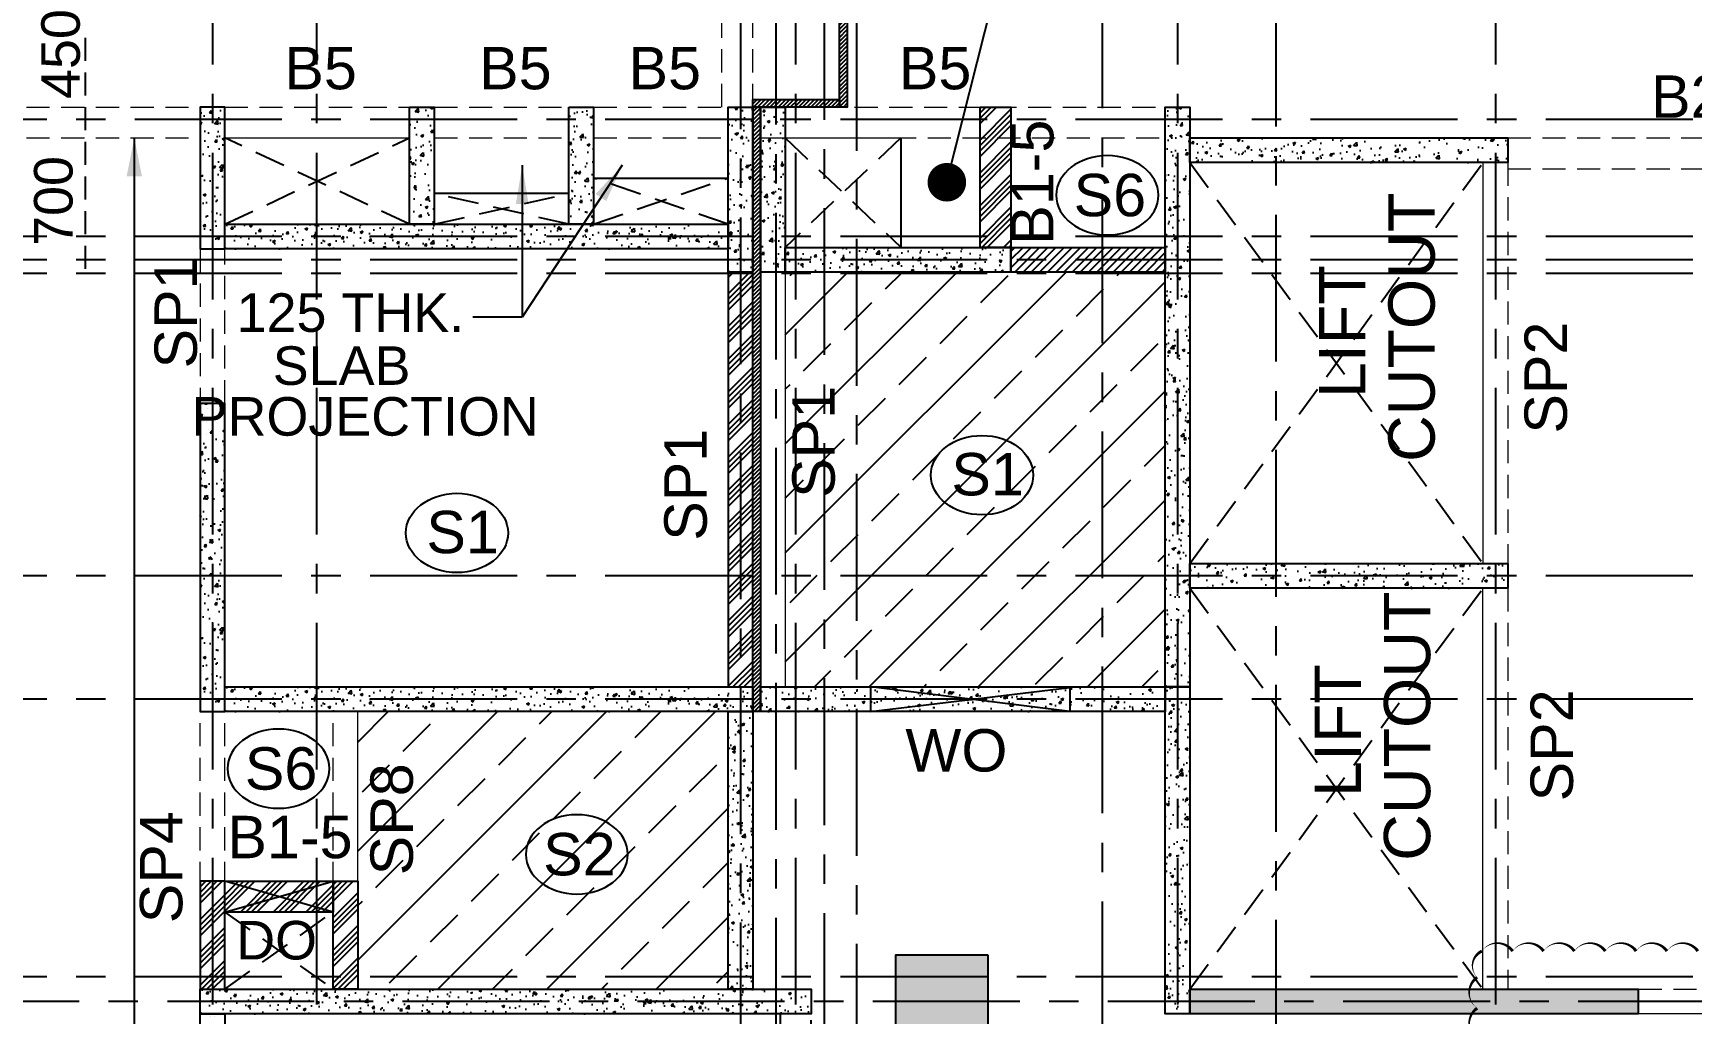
# Model space of a CAD drawing. Header units: inches. Extents: x -1898 to 127651, y -195120 to -109120.
# Drawn here: x 33456 to 44206, y -165963 to -159604 of the extents above; entities that cross this region are included whole.
import ezdxf

# ---------------------------------------------------------------- set-up
doc = ezdxf.new("R2010")
doc.units = ezdxf.units.IN
doc.header["$MEASUREMENT"] = 0
doc.linetypes.add('CENTER', pattern=[50.8, 31.75, -6.35, 6.35, -6.35])
doc.linetypes.add('Hidden', pattern=[3, 2, -1])
for name, color, linetype in [('1', 8, 'Continuous'), ('160 R.C. WALL HAT', 8, 'Continuous'), ('160 R.C.WALL', 6, 'Continuous'), ('2', 5, 'Continuous'), ('4', 4, 'Continuous'), ('5', 2, 'Continuous'), ('AR-Column', 40, 'Continuous'), ('ARROW', 5, 'Continuous'), ('BEAM TEXT', 4, 'Continuous'), ('DIM', 251, 'Continuous'), ('DOP IN SHEAR WALL', 5, 'Continuous'), ('GRID', 8, 'CENTER'), ('NON S.WALL HATCH', 8, 'Continuous'), ('NON STRUC R.C.WALL', 6, 'Continuous'), ('NON.STRUC.R.C.WALLS', 1, 'Continuous'), ('SHEARWALL HATCH', 8, 'Continuous'), ('SLAB ARROW', 5, 'Continuous'), ('SLAB DIS', 32, 'Continuous'), ('SPANRAL BEAM', 3, 'Continuous'), ('SUNKEN', 8, 'Continuous'), ('TEXT-1', 3, 'Continuous')]:
    doc.layers.add(name, color=color, linetype=linetype)
for name, color, linetype, lineweight in [('BEAMS', 3, 'Continuous', 0), ('SLAB CIR', 1, 'Continuous', 25), ('SLAB TXT', 3, 'Continuous', 0), ('text', 4, 'Continuous', 30)]:
    doc.layers.add(name, color=color, linetype=linetype, lineweight=lineweight)
doc.styles.add('T200', font='sanss___.ttf', dxfattribs={"height": 275})
doc.styles.add('T300', font='sanss___.ttf', dxfattribs={"height": 350})
doc.dimstyles.new('T 200', dxfattribs={"dimtxt": 275, "dimasz": 150, "dimexe": 1, "dimexo": 0, "dimgap": 50, "dimtad": 1, "dimdec": 0, "dimrnd": 5, "dimdsep": 46, "dimtxsty": 'T200', "dimblk": 'ARCHTICK', "dimcen": 2.5, "dimdle": 1, "dimclrd": 5, "dimclre": 253, "dimclrt": 1, "dimadec": 0, "dimazin": 0, "dimtfac": 1, "dimtdec": 0, "dimtmove": 2, "dimatfit": 3, "dimfxl": 0, "dimarcsym": 0})
doc.dimstyles.new('T 300', dxfattribs={"dimtxt": 275, "dimasz": 150, "dimexe": 1, "dimexo": 0, "dimgap": 50, "dimtad": 1, "dimdec": 0, "dimrnd": 5, "dimdsep": 46, "dimtxsty": 'T200', "dimblk": 'ARCHTICK', "dimcen": 2.5, "dimdle": 1, "dimclrd": 5, "dimclre": 253, "dimclrt": 4, "dimadec": 0, "dimazin": 0, "dimtfac": 1, "dimtdec": 0, "dimtmove": 2, "dimatfit": 3, "dimfxl": 0, "dimarcsym": 0})
pattern_1 = [(45, (2351000.05, -276104.5), (-106.066017, 106.066017), []), (45, (2351035.4, -276104.5), (-106.066017, 106.066017), []), (45, (2351070.76, -276104.5), (-106.066017, 106.066017), []), (45, (2351106.12, -276104.5), (-106.066017, 106.066017), [])]
pattern_2 = [(45, (210, -35133.298), (-13.2582521, 13.2582521), [])]
pattern_3 = [(50, (2213826.52, 74752.34), (179.315046, -15.688034), [18.75, -206.25]), (355, (2213826.52, 74752.34), (-34.687833, 188.048033), [15, -165]), (100.4514445, (2213841.47, 74751.03), (144.627212, 172.359998), [15.935048, -175.285528]), (46.1842, (2213826.52, 74802.34), (266.810333, -41.37982), [28.125, -309.375]), (96.635635, (2213848.76, 74798.9), (233.665486, 243.52965), [23.902586, -262.92844]), (351.184164, (2213826.52, 74802.34), (233.665486, 243.52965), [22.5, -247.5]), (21, (2213851.52, 74789.84), (149.226763, -100.654723), [18.75, -206.25]), (326, (2213851.52, 74789.84), (60.828833, 181.287511), [15, -165]), (71.451445, (2213863.96, 74781.45), (210.055594, 80.632788), [15.935047, -175.285528]), (37.5, (2213826.524, 74752.34), (3.0399638, 83.2234635), [0, -163, 0, -167.5, 0, -165.625]), (7.5, (2213826.52, 74752.34), (65.7673844, 98.602928), [0, -95.5, 0, -159.25, 0, -63.125]), (327.5, (2213770.774, 74752.34), (133.455609, -5.638718), [0, -62.5, 0, -195, 0, -258.75]), (317.5, (2213745.77, 74752.34), (145.7965423, 25.0262456), [0, -81.25, 0, -129.5, 0, -183.75])]
pattern_4 = [(50, (2213826.52, 71752.34), (179.315046, -15.688034), [18.75, -206.25]), (355, (2213826.52, 71752.34), (-34.687833, 188.048033), [15, -165]), (100.4514445, (2213841.47, 71751.03), (144.627212, 172.359998), [15.935048, -175.285528]), (46.1842, (2213826.52, 71802.34), (266.810333, -41.37982), [28.125, -309.375]), (96.635635, (2213848.76, 71798.9), (233.665486, 243.52965), [23.902586, -262.92844]), (351.184164, (2213826.52, 71802.34), (233.665486, 243.52965), [22.5, -247.5]), (21, (2213851.52, 71789.84), (149.226763, -100.654723), [18.75, -206.25]), (326, (2213851.52, 71789.84), (60.828833, 181.287511), [15, -165]), (71.451445, (2213863.96, 71781.45), (210.055594, 80.632788), [15.935047, -175.285528]), (37.5, (2213826.524, 71752.34), (3.0399638, 83.2234635), [0, -163, 0, -167.5, 0, -165.625]), (7.5, (2213826.52, 71752.34), (65.7673844, 98.602928), [0, -95.5, 0, -159.25, 0, -63.125]), (327.5, (2213770.774, 71752.34), (133.455609, -5.638718), [0, -62.5, 0, -195, 0, -258.75]), (317.5, (2213745.77, 71752.34), (145.7965423, 25.0262456), [0, -81.25, 0, -129.5, 0, -183.75])]
pattern_5 = [(50, (2217088.67, 74602.84), (179.315046, -15.688034), [18.75, -206.25]), (355, (2217088.67, 74602.84), (-34.687833, 188.048033), [15, -165]), (100.4514445, (2217103.6, 74601.53), (144.627212, 172.359998), [15.935048, -175.285528]), (46.1842, (2217088.67, 74652.84), (266.810333, -41.37982), [28.125, -309.375]), (96.635635, (2217110.9, 74649.4), (233.665486, 243.52965), [23.902586, -262.92844]), (351.184164, (2217088.67, 74652.84), (233.665486, 243.52965), [22.5, -247.5]), (21, (2217113.67, 74640.34), (149.226763, -100.654723), [18.75, -206.25]), (326, (2217113.67, 74640.34), (60.828833, 181.287511), [15, -165]), (71.451445, (2217126.1, 74631.95), (210.055594, 80.632788), [15.935047, -175.285528]), (37.5, (2217088.665, 74602.84), (3.0399638, 83.2234635), [0, -163, 0, -167.5, 0, -165.625]), (7.5, (2217088.665, 74602.84), (65.7673844, 98.602928), [0, -95.5, 0, -159.25, 0, -63.125]), (327.5, (2217032.915, 74602.84), (133.455609, -5.638718), [0, -62.5, 0, -195, 0, -258.75]), (317.5, (2217007.92, 74602.84), (145.7965423, 25.0262456), [0, -81.25, 0, -129.5, 0, -183.75])]
pattern_6 = [(50, (2184721.52, 77472.34), (179.315046, -15.688034), [18.75, -206.25]), (355, (2184721.52, 77472.34), (-34.687833, 188.048033), [15, -165]), (100.451444, (2184736.47, 77471.03), (144.627212, 172.359998), [15.935048, -175.285528]), (46.1842, (2184721.52, 77522.34), (266.810333, -41.37982), [28.125, -309.375]), (96.635635, (2184743.76, 77518.9), (233.665486, 243.52965), [23.902586, -262.92844]), (351.184164, (2184721.52, 77522.34), (233.665486, 243.52965), [22.5, -247.5]), (21, (2184746.52, 77509.84), (149.226763, -100.654723), [18.75, -206.25]), (326, (2184746.52, 77509.84), (60.828833, 181.287511), [15, -165]), (71.451445, (2184758.96, 77501.45), (210.055594, 80.632788), [15.935047, -175.285528]), (37.5, (2184721.524, 77472.34), (3.0399638, 83.2234635), [0, -163, 0, -167.5, 0, -165.625]), (7.5, (2184721.52, 77472.34), (65.7673844, 98.602928), [0, -95.5, 0, -159.25, 0, -63.125]), (327.5, (2184665.774, 77472.34), (133.455609, -5.638718), [0, -62.5, 0, -195, 0, -258.75]), (317.5, (2184640.77, 77472.34), (145.7965423, 25.0262456), [0, -81.25, 0, -129.5, 0, -183.75])]
pattern_7 = [(50, (2221981.83, 69952.34), (179.315046, -15.688034), [18.75, -206.25]), (355, (2221981.83, 69952.34), (-34.687833, 188.048033), [15, -165]), (100.4514445, (2221996.77, 69951.03), (144.627212, 172.359998), [15.935048, -175.285528]), (46.1842, (2221981.83, 70002.34), (266.810333, -41.37982), [28.125, -309.375]), (96.635635, (2222004.07, 69998.9), (233.665486, 243.52965), [23.902586, -262.92844]), (351.184164, (2221981.83, 70002.34), (233.665486, 243.52965), [22.5, -247.5]), (21, (2222006.83, 69989.84), (149.226763, -100.654723), [18.75, -206.25]), (326, (2222006.83, 69989.84), (60.828833, 181.287511), [15, -165]), (71.451445, (2222019.27, 69981.45), (210.055594, 80.632788), [15.935047, -175.285528]), (37.5, (2221981.83, 69952.34), (3.0399638, 83.2234635), [0, -163, 0, -167.5, 0, -165.625]), (7.5, (2221981.83, 69952.34), (65.7673844, 98.602928), [0, -95.5, 0, -159.25, 0, -63.125]), (327.5, (2221926.08, 69952.34), (133.455609, -5.638718), [0, -62.5, 0, -195, 0, -258.75]), (317.5, (2221901.08, 69952.34), (145.7965423, 25.0262456), [0, -81.25, 0, -129.5, 0, -183.75])]

# ---------------------------------------------------------------- blocks, each defined once
blk = doc.blocks.new('A$C02A55DAE')
at = {"layer": 'NON S.WALL HATCH'}
h = blk.add_hatch(dxfattribs=at)
h.set_pattern_fill('SACNCR', color=256, scale=1000)
h.set_pattern_definition([(45, (-131825.64, 75915.45), (-66.29126, 66.29126), []), (45, (-131759.35, 75915.45), (-66.29126, 66.29126), [0, -93.75])])
h.paths.add_polyline_path([(22427, -18480), (23027, -18480), (23027, -17880), (22427, -17880)])
h.paths.add_polyline_path([(22427, -15170), (23027, -15170), (23027, -14570), (22427, -14570)])
h.paths.add_polyline_path([(22427, -11500), (23027, -11500), (23027, -11860), (22427, -11860)])
h.paths.add_polyline_path([(34483, -18480), (33883, -18480), (33883, -17880), (34483, -17880)])
h.paths.add_polyline_path([(34483, -11260), (33883, -11260), (33883, -11860), (34483, -11860)])
edge = h.paths.add_edge_path()
edge.add_line((34435, -11860), (34435, -14570))
at = {"layer": 'AR-Column', "color": 4, "elevation": -29}
blk.add_lwpolyline([(34483, -11260), (33883, -11260), (33883, -11860), (34483, -11860)], close=True, dxfattribs=at)
blk = doc.blocks.new('_ARCHTICK')
at = {"color": 0, "linetype": 'ByBlock', "const_width": 0.15}
blk.add_lwpolyline([(-0.5, -0.5), (0.5, 0.5)], dxfattribs=at)

msp = doc.modelspace()

# ---------------------------------------------------------------- hatches: boundary and pattern name
at = {"layer": '160 R.C. WALL HAT'}
h = msp.add_hatch(dxfattribs=at)
h.set_pattern_fill('AR-CONC', color=256, scale=25)
h.set_pattern_definition(pattern_3)
h.paths.add_polyline_path([(34537.4, -161003.5), (34697.4, -161003.5), (34697.4, -160083.5), (34537.4, -160083.5)])
h = msp.add_hatch(dxfattribs=at)
h.set_pattern_fill('AR-CONC', color=256, scale=25)
h.set_pattern_definition(pattern_3)
h.paths.add_polyline_path([(35895.4, -160083.5), (36055.4, -160083.5), (36055.4, -160843.5), (35895.4, -160843.5)])
h = msp.add_hatch(dxfattribs=at)
h.set_pattern_fill('AR-CONC', color=256, scale=25)
h.set_pattern_definition(pattern_3)
h.paths.add_polyline_path([(37087.5, -160083.5), (36927.5, -160083.5), (36927.5, -160843.5), (37087.5, -160843.5)])
h = msp.add_hatch(dxfattribs=at)
h.set_pattern_fill('AR-CONC', color=256, scale=25)
h.set_pattern_definition(pattern_5)
h.paths.add_polyline_path([(38119.5, -160083.5), (37959.5, -160083.5), (37959.5, -161153), (38119.5, -161153)])
h = msp.add_hatch(dxfattribs=at)
h.set_pattern_fill('AR-CONC', color=256, scale=25)
h.set_pattern_definition(pattern_5)
h.paths.add_polyline_path([(38329.5, -160083.5), (38169.5, -160083.5), (38169.5, -161153), (38329.5, -161153)])
h = msp.add_hatch(dxfattribs=at)
h.set_pattern_fill('AR-CONC', color=256, scale=25)
h.set_pattern_definition([(50, (2219921.83, 71912.34), (179.315046, -15.688034), [18.75, -206.25]), (355, (2219921.83, 71912.34), (-34.687833, 188.048033), [15, -165]), (100.4514445, (2219936.77, 71911.03), (144.627212, 172.359998), [15.935048, -175.285528]), (46.1842, (2219921.83, 71962.34), (266.810333, -41.37982), [28.125, -309.375]), (96.635635, (2219944.07, 71958.9), (233.665486, 243.52965), [23.902586, -262.92844]), (351.184164, (2219921.83, 71962.34), (233.665486, 243.52965), [22.5, -247.5]), (21, (2219946.83, 71949.84), (149.226763, -100.654723), [18.75, -206.25]), (326, (2219946.83, 71949.84), (60.828833, 181.287511), [15, -165]), (71.451445, (2219959.27, 71941.45), (210.055594, 80.632788), [15.935047, -175.285528]), (37.5, (2219921.83, 71912.34), (3.0399638, 83.2234635), [0, -163, 0, -167.5, 0, -165.625]), (7.5, (2219921.83, 71912.34), (65.7673844, 98.602928), [0, -95.5, 0, -159.25, 0, -63.125]), (327.5, (2219866.08, 71912.34), (133.455609, -5.638718), [0, -62.5, 0, -195, 0, -258.75]), (317.5, (2219841.08, 71912.34), (145.7965423, 25.0262456), [0, -81.25, 0, -129.5, 0, -183.75])])
h.paths.add_polyline_path([(40952.7, -160083.5), (40792.7, -160083.5), (40792.7, -163843.5), (40952.7, -163843.5)])
h = msp.add_hatch(dxfattribs=at)
h.set_pattern_fill('AR-CONC', color=256, scale=25)
h.set_pattern_definition(pattern_6)
h.paths.add_polyline_path([(43012.7, -160283.5), (40952.7, -160283.5), (40952.7, -160443.5), (42852.7, -160443.5), (43012.7, -160443.5)])
h = msp.add_hatch(dxfattribs=at)
h.set_pattern_fill('AR-CONC', color=256, scale=25)
h.set_pattern_definition(pattern_3)
h.paths.add_polyline_path([(37919.5, -160843.5), (34697.4, -160843.5), (34697.4, -161003.5), (37919.5, -161003.5)])
h = msp.add_hatch(dxfattribs=at)
h.set_pattern_fill('AR-CONC', color=256, scale=25)
h.set_pattern_definition([(50, (2217248.67, 74602.84), (179.315046, -15.688034), [18.75, -206.25]), (355, (2217248.67, 74602.84), (-34.687833, 188.048033), [15, -165]), (100.4514445, (2217263.6, 74601.53), (144.627212, 172.359998), [15.935048, -175.285528]), (46.1842, (2217248.67, 74652.84), (266.810333, -41.37982), [28.125, -309.375]), (96.635635, (2217270.9, 74649.4), (233.665486, 243.52965), [23.902586, -262.92844]), (351.184164, (2217248.67, 74652.84), (233.665486, 243.52965), [22.5, -247.5]), (21, (2217273.67, 74640.34), (149.226763, -100.654723), [18.75, -206.25]), (326, (2217273.67, 74640.34), (60.828833, 181.287511), [15, -165]), (71.451445, (2217286.1, 74631.95), (210.055594, 80.632788), [15.935047, -175.285528]), (37.5, (2217248.665, 74602.84), (3.0399638, 83.2234635), [0, -163, 0, -167.5, 0, -165.625]), (7.5, (2217248.665, 74602.84), (65.7673844, 98.602928), [0, -95.5, 0, -159.25, 0, -63.125]), (327.5, (2217192.915, 74602.84), (133.455609, -5.638718), [0, -62.5, 0, -195, 0, -258.75]), (317.5, (2217167.92, 74602.84), (145.7965423, 25.0262456), [0, -81.25, 0, -129.5, 0, -183.75])])
h.paths.add_polyline_path([(39792.7, -160993.2), (38329.5, -160993.2), (38329.5, -161153), (39792.7, -161153)])
h = msp.add_hatch(dxfattribs=at)
h.set_pattern_fill('AR-CONC', color=256, scale=25)
h.set_pattern_definition(pattern_4)
h.paths.add_polyline_path([(34537.4, -164003.5), (34697.4, -164003.5), (34697.4, -162003.5), (34537.4, -162003.5)])
h = msp.add_hatch(dxfattribs=at)
h.set_pattern_fill('AR-CONC', color=256, scale=25)
h.set_pattern_definition(pattern_6)
h.paths.add_polyline_path([(43012.7, -163043.5), (40952.7, -163043.5), (40952.7, -163203.5), (43012.7, -163203.5)])
h = msp.add_hatch(dxfattribs=at)
h.set_pattern_fill('AR-CONC', color=256, scale=25)
h.set_pattern_definition(pattern_4)
h.paths.add_polyline_path([(34697.4, -163843.5), (38119.5, -163843.5), (38119.5, -164003.5), (34697.4, -164003.5)])
h = msp.add_hatch(dxfattribs=at)
h.set_pattern_fill('AR-CONC', color=256, scale=25)
h.set_pattern_definition(pattern_7)
h.paths.add_polyline_path([(40174.4, -163843.5), (40174.4, -164003.5), (40792.7, -164003.5), (40792.7, -163843.5)])
h.paths.add_polyline_path([(40174.4, -164003.5), (40174.4, -163843.5), (38169.5, -163843.5), (38169.5, -164003.5)])
h = msp.add_hatch(dxfattribs=at)
h.set_pattern_fill('AR-CONC', color=256, scale=25)
h.set_pattern_definition(pattern_7)
h.paths.add_polyline_path([(40792.7, -163843.5), (40952.7, -163843.5), (40952.7, -165963.5), (40792.7, -165963.5)])
h = msp.add_hatch(dxfattribs=at)
h.set_pattern_fill('AR-CONC', color=256, scale=25)
h.set_pattern_definition([(50, (2221981.83, 69952.34), (179.315046, -15.688034), [18.75, -206.25]), (355, (2221981.83, 69952.34), (-34.687833, 188.048033), [15, -165]), (100.4514445, (2221996.77, 69951.03), (144.627212, 172.359998), [15.935048, -175.285528]), (46.1842, (2221981.83, 70002.34), (266.810333, -41.37982), [28.125, -309.375]), (96.635635, (2222004.07, 69998.9), (233.665486, 243.52965), [23.902586, -262.92844]), (351.184164, (2221981.83, 70002.34), (233.665486, 243.52965), [22.5, -247.5]), (21, (2222006.83, 69989.84), (149.226763, -100.654723), [18.75, -206.25]), (326, (2222006.83, 69989.84), (60.828833, 181.287511), [15, -165]), (71.451445, (2222019.27, 69981.45), (210.055594, 80.632788), [15.935047, -175.285528]), (37.5, (2221981.83, 69952.34), (3.0399638, 83.2234635), [0, -163, 0, -167.5, 0, -165.625]), (7.5, (2221981.83, 69952.34), (65.7673844, 98.602928), [0, -95.5, 0, -159.25, 0, -63.125]), (327.5, (2221926.08, 69952.34), (133.455609, -5.638718), [0, -62.5, 0, -195, 0, -258.75]), (317.5, (2221901.08, 69952.34), (145.7965423, 25.0262456), [0, -81.25, 0, -129.5, 0, -183.75])])
h.paths.add_polyline_path([(38119.5, -164003.5), (37959.5, -164003.5), (37959.5, -165803.5), (38119.5, -165803.5)])
h = msp.add_hatch(dxfattribs=at)
h.set_pattern_fill('AR-CONC', color=256, scale=25)
h.set_pattern_definition([(50, (2213666.52, 69792.34), (179.315046, -15.688034), [18.75, -206.25]), (355, (2213666.52, 69792.34), (-34.687833, 188.048033), [15, -165]), (100.4514445, (2213681.46, 69791.03), (144.627212, 172.359998), [15.935048, -175.285528]), (46.1842, (2213666.52, 69842.34), (266.810333, -41.37982), [28.125, -309.375]), (96.635635, (2213688.75, 69838.9), (233.665486, 243.52965), [23.902586, -262.92844]), (351.184164, (2213666.52, 69842.34), (233.665486, 243.52965), [22.5, -247.5]), (21, (2213691.52, 69829.84), (149.226763, -100.654723), [18.75, -206.25]), (326, (2213691.52, 69829.84), (60.828833, 181.287511), [15, -165]), (71.451445, (2213703.96, 69821.45), (210.055594, 80.632788), [15.935047, -175.285528]), (37.5, (2213666.52, 69792.34), (3.0399638, 83.2234635), [0, -163, 0, -167.5, 0, -165.625]), (7.5, (2213666.52, 69792.34), (65.7673844, 98.602928), [0, -95.5, 0, -159.25, 0, -63.125]), (327.5, (2213610.77, 69792.34), (133.455609, -5.638718), [0, -62.5, 0, -195, 0, -258.75]), (317.5, (2213585.77, 69792.34), (145.7965423, 25.0262456), [0, -81.25, 0, -129.5, 0, -183.75])])
h.paths.add_polyline_path([(34537.4, -165963.5), (34537.4, -165803.5), (38497.4, -165803.5), (38497.4, -165963.5)])
h = msp.add_hatch(dxfattribs=at)
h.set_pattern_fill('AR-CONC', color=256, scale=25)
h.set_pattern_definition(pattern_7)
h.paths.add_polyline_path([(43861.3, -165963.5), (43861.5, -165803.5), (40952.7, -165803.5), (40952.5, -165963.5)])
h.paths.add_polyline_path([(45862.8, -165803.5), (45862.8, -165963.5), (50030.7, -165963.5), (50030.7, -165803.5)])
h = msp.add_hatch(dxfattribs=at)
h.set_pattern_fill('AR-CONC', color=256, scale=25)
h.set_pattern_definition([(50, (2213666.52, 69192.34), (179.315046, -15.688034), [18.75, -206.25]), (355, (2213666.52, 69192.34), (-34.687833, 188.048033), [15, -165]), (100.4514445, (2213681.47, 69191.03), (144.627212, 172.359998), [15.935048, -175.285528]), (46.1842, (2213666.52, 69242.34), (266.810333, -41.37982), [28.125, -309.375]), (96.635635, (2213688.76, 69238.9), (233.665486, 243.52965), [23.902586, -262.92844]), (351.184164, (2213666.52, 69242.34), (233.665486, 243.52965), [22.5, -247.5]), (21, (2213691.52, 69229.84), (149.226763, -100.654723), [18.75, -206.25]), (326, (2213691.52, 69229.84), (60.828833, 181.287511), [15, -165]), (71.451445, (2213703.96, 69221.45), (210.055594, 80.632788), [15.935047, -175.285528]), (37.5, (2213666.524, 69192.34), (3.0399638, 83.2234635), [0, -163, 0, -167.5, 0, -165.625]), (7.5, (2213666.52, 69192.34), (65.7673844, 98.602928), [0, -95.5, 0, -159.25, 0, -63.125]), (327.5, (2213610.774, 69192.34), (133.455609, -5.638718), [0, -62.5, 0, -195, 0, -258.75]), (317.5, (2213585.77, 69192.34), (145.7965423, 25.0262456), [0, -81.25, 0, -129.5, 0, -183.75])])
h.paths.add_polyline_path([(34537.4, -165963.5), (34697.4, -165963.5), (34697.4, -166563.5), (34537.4, -166563.5)])
at = {"layer": '2'}
h = msp.add_hatch(dxfattribs=at)
h.set_pattern_fill('ANSI31', color=1, scale=150, style=0)
h.set_pattern_definition(pattern_2)
h.paths.add_polyline_path([(38682.4, -153423.5), (38732.4, -153423.5), (38732.4, -160083.5), (38682.4, -160083.5)])
h = msp.add_hatch(dxfattribs=at)
h.set_pattern_fill('ANSI31', color=1, scale=150, style=0)
h.set_pattern_definition(pattern_2)
h.paths.add_polyline_path([(38682.4, -160083.5), (38119.3, -160083.5), (38119.3, -160033.5), (38682.4, -160033.5)])
h = msp.add_hatch(dxfattribs=at)
h.set_pattern_fill('ANSI31', color=1, scale=150, style=0)
h.set_pattern_definition(pattern_2)
h.paths.add_polyline_path([(38169.5, -164003.5), (38119.5, -164003.5), (38119.5, -160083.5), (38169.5, -160083.5)])
at = {"layer": 'NON STRUC R.C.WALL'}
h = msp.add_hatch(dxfattribs=at)
h.set_pattern_fill('ANSI34', color=1, scale=200)
h.set_pattern_definition(pattern_1)
h.paths.add_polyline_path([(39592.7, -160083.5), (39792.7, -160083.5), (39792.7, -160993.2), (39592.7, -160993.2)])
h = msp.add_hatch(dxfattribs=at)
h.set_pattern_fill('ANSI34', color=1, scale=200)
h.set_pattern_definition([(45, (2351000.05, -276104.5), (-106.066017, 106.066017), []), (45, (2351035.4, -276104.5), (-106.066017, 106.066017), []), (45, (2351070.76, -276104.5), (-106.066017, 106.066017), []), (45, (2351106.12, -276104.5), (-106.066017, 106.066017), [])])
h.paths.add_polyline_path([(37959.5, -163843.5), (38119.5, -163843.5), (38119.5, -161153), (37959.5, -161153)])
h = msp.add_hatch(dxfattribs=at)
h.set_pattern_fill('ANSI34', color=1, scale=200)
h.set_pattern_definition(pattern_1)
h.paths.add_polyline_path([(34697.4, -165103.5), (34537.4, -165103.5), (34537.4, -165803.5), (34697.4, -165803.5)])
h = msp.add_hatch(dxfattribs=at)
h.set_pattern_fill('ANSI34', color=1, scale=200)
h.set_pattern_definition(pattern_1)
h.paths.add_polyline_path([(34697.4, -165103.5), (35399.2, -165103.5), (35399.2, -165303.5), (34697.4, -165303.5)])
h = msp.add_hatch(dxfattribs=at)
h.set_pattern_fill('ANSI34', color=1, scale=200)
h.set_pattern_definition(pattern_1)
h.paths.add_polyline_path([(35399.2, -165103.5), (35559.2, -165103.5), (35559.2, -165803.5), (35399.2, -165803.5)])
at = {"layer": 'SHEARWALL HATCH'}
h = msp.add_hatch(dxfattribs=at)
h.set_pattern_fill('ANSI31', color=5, scale=300)
h.set_pattern_definition([(45, (2349960.05, -276104.507), (-26.5165043, 26.5165043), [])])
h.paths.add_polyline_path([(39792.7, -160993.2), (39792.7, -161153), (40792.7, -161153), (40792.7, -160993.2)])
at = {"layer": 'SUNKEN'}
h = msp.add_hatch(dxfattribs=at)
h.set_pattern_fill('ANSI33', color=256, scale=2000)
h.set_pattern_definition([(45, (0, -35133.3), (-353.5534, 353.5534), []), (45, (353.55, -35133.3), (-353.5534, 353.5534), [250, -125])])
h.paths.add_polyline_path([(38329.5, -161153), (38329.5, -163843.5), (40792.7, -163843.5), (40792.7, -161153)])
h = msp.add_hatch(dxfattribs=at)
h.set_pattern_fill('ANSI33', color=256, scale=2000)
h.set_pattern_definition([(45, (2365682.36, -304709.13), (-353.55339, 353.55339), []), (45, (2366035.9, -304709.13), (-353.55339, 353.55339), [250, -125])])
h.paths.add_polyline_path([(37959.5, -165803.5), (37959.5, -164043.5), (37959.5, -164003.5), (35559.2, -164003.5), (35559.2, -165803.5)])

# ---------------------------------------------------------------- linework, layer by layer
at = {"layer": '1', "linetype": 'Hidden', "ltscale": 100}
for p, q in [((34697.4, -160843.5, 14.7), (35895.4, -160283.5, 14.7)), ((35895.4, -160843.5, 14.7), (34697.4, -160283.5, 14.7)), ((39079.3, -160283.5, 14.7), (38329.5, -160993.2, 14.7)), ((38329.5, -160283.5, 14.7), (39079.3, -160993, 14.7)), ((40952.7, -163043.5, 14.7), (42852.7, -160443.5, 14.7)), ((40952.7, -160443.5, 14.7), (42852.7, -163043.5, 14.7)), ((37087.5, -160843.5, 14.7), (37959.5, -160543.5, 14.7)), ((37959.5, -160843.5, 14.7), (37087.5, -160543.5, 14.7)), ((36055.4, -160843.5, 14.7), (36927.5, -160643.5, 14.7)), ((36927.5, -160843.5, 14.7), (36055.4, -160643.5, 14.7)), ((40952.7, -165803.5, 14.7), (42852.3, -163203.5, 14.7)), ((40952.7, -163203.5, 14.7), (42852.3, -165803.5, 14.7)), ((34697.4, -165803.5, 14.7), (35399.2, -165303.5, 14.7)), ((34697.4, -165303.5, 14.7), (35399.2, -165803.5, 14.7))]:
    msp.add_line(p, q, dxfattribs=at)
at = {"layer": '160 R.C.WALL'}
for p, q in [((34537.4, -162003.5, 14.7), (34697.4, -162003.5, 14.7)), ((43861.2, -165963.5, 14.7), (43861.2, -165803.5, 14.7))]:
    msp.add_line(p, q, dxfattribs=at)
at = {"layer": '160 R.C.WALL', "elevation": 14.7}
for points in [[(34697.4, -161003.5), (34697.4, -160083.5), (34537.4, -160083.5), (34537.4, -161003.5), (34697.4, -161003.5)], [(34537.4, -162003.5), (34537.4, -164003.5), (34697.4, -164003.5), (34697.4, -162003.5)], [(43861.2, -165963.5), (40952.7, -165963.5), (40952.7, -165803.5), (43861.2, -165803.5)]]:
    msp.add_lwpolyline(points, dxfattribs=at)
for points in [[(35895.4, -160083.5), (36055.4, -160083.5), (36055.4, -160843.5), (35895.4, -160843.5)], [(36927.5, -160083.5), (37087.5, -160083.5), (37087.5, -160843.5), (36927.5, -160843.5)], [(38119.5, -161153), (37959.5, -161153), (37959.5, -160083.5), (38119.5, -160083.5)], [(38329.5, -161153), (38169.5, -161153), (38169.5, -160083.5), (38329.5, -160083.5)], [(40952.7, -163843.5), (40792.7, -163843.5), (40792.7, -160083.5), (40952.7, -160083.5)], [(40952.7, -160283.5), (43012.7, -160283.5), (43012.7, -160443.5), (40952.7, -160443.5)], [(34697.4, -160843.5), (37959.5, -160843.5), (37959.5, -161003.5), (34697.4, -161003.5)], [(38329.5, -160993.2), (39792.7, -160993.2), (39792.7, -161153), (38329.5, -161153)], [(39792.7, -160993.2), (40792.7, -160993.2), (40792.7, -161153), (39792.7, -161153)], [(39792.7, -160993.2), (40792.7, -160993.2), (40792.7, -161153), (39792.7, -161153)], [(40952.7, -163043.5), (43012.7, -163043.5), (43012.7, -163203.5), (40952.7, -163203.5)], [(34697.4, -163843.5), (38119.5, -163843.5), (38119.5, -164003.5), (34697.4, -164003.5)], [(38169.5, -163843.5), (40792.7, -163843.5), (40792.7, -164003.5), (38169.5, -164003.5)], [(40792.7, -163843.5), (40952.7, -163843.5), (40952.7, -165963.5), (40792.7, -165963.5)], [(38119.5, -165803.5), (37959.5, -165803.5), (37959.5, -164003.5), (38119.5, -164003.5)], [(34537.4, -165963.5), (34537.4, -165803.5), (38497.4, -165803.5), (38497.4, -165963.5)], [(34537.4, -165963.5), (34697.4, -165963.5), (34697.4, -166563.5), (34537.4, -166563.5)]]:
    msp.add_lwpolyline(points, close=True, dxfattribs=at)
at = {"layer": '2', "color": 5}
for p, q in [((34697.4, -165303.5, 14.7), (35399.2, -165103.5, 14.7)), ((35399.2, -165303.5, 14.7), (34697.4, -165103.5, 14.7))]:
    msp.add_line(p, q, dxfattribs=at)
at = {"layer": '2', "color": 1, "elevation": 14.7}
for points in [[(38682.4, -153423.5), (38732.4, -153423.5), (38732.4, -160083.5), (38682.4, -160083.5)], [(38682.4, -160083.5), (38119.3, -160083.5), (38119.3, -160033.5), (38682.4, -160033.5)], [(38169.5, -164003.5), (38119.5, -164003.5), (38119.5, -160083.5), (38169.5, -160083.5)]]:
    msp.add_lwpolyline(points, close=True, dxfattribs=at)
at = {"layer": '2', "color": 5, "elevation": 14.7}
msp.add_lwpolyline([(34697.4, -165103.5), (35399.2, -165103.5), (35399.2, -165303.5), (34697.4, -165303.5)], close=True, dxfattribs=at)
at = {"layer": '2', "color": 7}
msp.add_solid([(34061, -160533.5, 14.7), (34111, -160283.5, 14.7), (34161, -160533.5, 14.7)], dxfattribs=at)
at = {"layer": '4', "color": 4, "linetype": 'Continuous', "ltscale": 0.01}
msp.add_line((39079.3, -160283.5, 14.7), (39079.3, -160993, 14.7), dxfattribs=at)
at = {"layer": '4'}
for p, q in [((37087.5, -160543.5, 14.7), (37959.5, -160543.5, 14.7)), ((36927.5, -160643.5, 14.7), (36055.4, -160643.5, 14.7))]:
    msp.add_line(p, q, dxfattribs=at)
at = {"layer": '5', "linetype": 'Hidden', "ltscale": 75}
msp.add_line((33792.2, -159633.5, 14.7), (33792.2, -161183.5, 14.7), dxfattribs=at)
at = {"layer": 'BEAMS', "linetype": 'Hidden', "ltscale": 75}
for p, q in [((37919.3, -160083.5, 14.7), (37919.3, -158283.5, 14.7)), ((38119.3, -160083.5, 14.7), (38119.3, -158283.5, 14.7)), ((32737.4, -160083.5, 14.7), (34537.4, -160083.5, 14.7)), ((34697.4, -160083.5, 14.7), (35895.4, -160083.5, 14.7)), ((36055.4, -160083.5, 14.7), (36927.5, -160083.5, 14.7)), ((37087.5, -160083.5, 14.7), (37959.5, -160083.5, 14.7)), ((38329.5, -160083.5, 14.7), (40792.7, -160083.5, 14.7)), ((32737.4, -160283.5, 14.7), (34537.4, -160283.5, 14.7)), ((36055.4, -160283.5, 14.7), (36927.5, -160283.5, 14.7)), ((37087.5, -160283.5, 14.7), (37959.5, -160283.5, 14.7)), ((39029.3, -160283.5, 14.7), (40792.7, -160283.5, 14.7)), ((39592.7, -160283.5, 14.7), (39592.7, -160993, 14.7)), ((39792.7, -160283.5, 14.7), (39792.7, -160993, 14.7)), ((43012.7, -160283.5, 14.7), (46710.7, -160283.5, 14.7)), ((43012.7, -160443.5, 14.7), (43012.7, -163043.5, 14.7)), ((43012.7, -160483.5, 14.7), (46710.7, -160483.5, 14.7)), ((37959.5, -161153, 14.7), (37959.5, -163843.5, 14.7)), ((38119.5, -161153, 14.7), (38119.5, -163843.5, 14.7)), ((38169.5, -161153, 14.7), (38169.5, -163843.5, 14.7)), ((43012.5, -163203.5, 14.7), (43012.5, -165803.5, 14.7)), ((34537.4, -165803.5, 14.7), (34537.4, -164003.5, 14.7)), ((34697.4, -165803.5, 14.7), (34697.4, -164003.5, 14.7)), ((35399.2, -165803.5, 14.7), (35399.2, -164003.5, 14.7)), ((34697.4, -165103.5, 14.7), (35399.2, -165103.5, 14.7)), ((34697.4, -165303.5, 14.7), (35399.2, -165303.5, 14.7)), ((43861.5, -165803.5, 14.7), (45862.8, -165803.5, 14.7)), ((38297.4, -165963.5, 14.7), (38297.4, -169113.5, 14.7))]:
    msp.add_line(p, q, dxfattribs=at)
at = {"layer": 'BEAMS', "color": 4, "linetype": 'Continuous', "ltscale": 0.01}
for p, q in [((34697.4, -160283.5, 14.7), (35895.4, -160283.5, 14.7)), ((38169.5, -160283.5, 14.7), (39039.3, -160283.5, 14.7)), ((42852.7, -163043.5, 14.7), (42852.7, -160443.5, 14.7)), ((38329.5, -161153, 14.7), (38329.5, -163843.5, 14.7)), ((42852.3, -165803.5, 14.7), (42852.3, -163203.5, 14.7)), ((35559.2, -165803.5, 14.7), (35559.2, -164003.5, 14.7)), ((45862.8, -165963.5, 14.7), (43861.5, -165963.5, 14.7))]:
    msp.add_line(p, q, dxfattribs=at)
at = {"layer": 'BEAMS', "linetype": 'Hidden', "ltscale": 75, "elevation": 14.7}
for points in [[(34537.4, -161003.5), (34537.4, -162003.5)], [(34697.4, -162003.5), (34697.4, -161003.5)]]:
    msp.add_lwpolyline(points, dxfattribs=at)
at = {"layer": 'DIM', "color": 2, "elevation": 14.7}
msp.add_lwpolyline([(42814.7, -166126.8, 0, 20, -0.5205671), (42814.7, -165926.8, 0, 20, -0.5205671), (42814.7, -165726.8, 0, 20, -0.5205671), (42844.8, -165556.9, 0, 20, -0.5205671), (43044.8, -165556.9, 0, 20, -0.5205671), (43244.8, -165556.9, 0, 20, -0.5205671), (43444.8, -165556.9, 0, 20, -0.5205671), (43644.8, -165556.9, 0, 20, -0.5205671), (43844.8, -165556.9, 0, 20, -0.5205671), (44044.8, -165556.9, 0, 20, -0.5205671), (44244.8, -165556.9, 0, 20, -0.5205671)], format="xyseb", dxfattribs=at)
at = {"layer": 'DOP IN SHEAR WALL'}
for p, q in [((40174.4, -164003.5, 14.7), (38884.4, -163843.5, 14.7)), ((38884.4, -164003.5, 14.7), (40174.4, -163848.3, 14.7))]:
    msp.add_line(p, q, dxfattribs=at)
at = {"layer": 'DOP IN SHEAR WALL', "elevation": 14.7}
msp.add_lwpolyline([(38884.4, -163843.5), (40174.4, -163843.5), (40174.4, -164003.5), (38884.4, -164003.5)], close=True, dxfattribs=at)
at = {"layer": 'GRID', "ltscale": 30}
for p, q in [((34617.4, -146663.3, 14.7), (34617.4, -178683.9, 14.7)), ((35292.4, -146663.3, 14.7), (35292.4, -178683.9, 14.7)), ((38397.4, -146663.3, 14.7), (38397.4, -178683.9, 14.7)), ((40872.7, -146663.3, 14.7), (40872.7, -178683.9, 14.7)), ((42932.7, -146663.3, 14.7), (42932.7, -178683.9, 14.7)), ((40384.3, -146946.7, 14.7), (40384.3, -178683.9, 14.7)), ((38269.5, -147052.8, 14.7), (38269.5, -178683.9, 14.7)), ((38582.4, -147022.5, 14.7), (38582.4, -178683.9, 14.7)), ((38039.5, -147082.5, 14.7), (38039.5, -178683.9, 14.7)), ((41508.9, -147065.9, 14.7), (41508.9, -178683.9, 14.7)), ((38792.4, -147221.7, 14.7), (38792.4, -178683.9, 14.7)), ((86883.8, -160163.5, 14.7), (1190.2, -160163.5, 14.7)), ((86883.8, -160923.5, 14.7), (1084.7, -160923.5, 14.7)), ((86883.8, -161073.1, 14.7), (0, -161073.1, 14.7)), ((86883.8, -161163.5, 14.7), (1000.5, -161163.5, 14.7)), ((86883.8, -163123.5, 14.7), (912, -163123.5, 14.7)), ((86883.8, -163923.5, 14.7), (739.5, -163923.5, 14.7)), ((86883.8, -165723.5, 14.7), (936.5, -165723.5, 14.7)), ((87093.8, -165883.5, 14.7), (739.5, -165883.5, 14.7))]:
    msp.add_line(p, q, dxfattribs=at)
at = {"layer": 'NON.STRUC.R.C.WALLS', "elevation": 14.7}
for points in [[(39592.7, -160083.5), (39792.7, -160083.5), (39792.7, -160993.2), (39592.7, -160993.2)], [(37959.5, -163843.5), (38119.5, -163843.5), (38119.5, -161153), (37959.5, -161153)], [(34697.4, -165103.5), (34537.4, -165103.5), (34537.4, -165803.5), (34697.4, -165803.5)], [(34697.4, -165103.5), (35399.2, -165103.5), (35399.2, -165303.5), (34697.4, -165303.5)], [(35399.2, -165103.5), (35559.2, -165103.5), (35559.2, -165803.5), (35399.2, -165803.5)]]:
    msp.add_lwpolyline(points, close=True, dxfattribs=at)
msp.add_lwpolyline([(38297.4, -165963.5), (38297.4, -167163.5), (37697.4, -167163.5), (37697.4, -167363.5), (38497.4, -167363.5), (38497.4, -166003.5)], dxfattribs=at)
at = {"layer": 'SLAB ARROW'}
msp.add_line((34111, -160283.5, 14.7), (34111, -171923.5, 14.7), dxfattribs=at)
at = {"layer": 'SLAB CIR', "extrusion": (0, 0, -1)}
for centre in [(40417.7, -160655.3), (35045.6, -164373.6), (36979.1, -164929.5)]:
    msp.add_ellipse(centre, major_axis=(331, 0), ratio=0.77685, dxfattribs=at)
at = {"layer": 'SLAB CIR'}
for centre in [(39605.1, -162470.4), (36202.2, -162845.3)]:
    msp.add_ellipse(centre, major_axis=(331, 0), ratio=0.77685, dxfattribs=at)

# ---------------------------------------------------------------- block references
at = {"layer": 'DIM', "color": 1}
msp.add_blockref('A$C02A55DAE', (5162.4, -154323.5, 29.5), dxfattribs=at)

# ---------------------------------------------------------------- texts
at = {"layer": 'BEAM TEXT', "style": 'T300'}
for s, p in [('B5', (35083.7, -159968.3)), ('B5', (36346, -159968.3)), ('B5', (37314.4, -159968.3)), ('B5', (39066.6, -159968.3)), ('B2-2', (43941.6, -160153)), ('B1-5', (34714.4, -164954.4))]:
    msp.add_text(s, height=275, dxfattribs=at).set_placement(p)
msp.add_text('B1-5', height=275, rotation=90, dxfattribs=at).set_placement((40068.1, -160976.1))
at = {"layer": 'SLAB DIS', "style": 'T200'}
for s, p in [('450', (33757.9, -160031)), ('700', (33710.8, -160983.7))]:
    msp.add_text(s, height=250, rotation=90, dxfattribs=at).set_placement(p)
at = {"layer": 'SLAB TXT', "style": 'T300'}
for s, p in [('S6', (40199.4, -160791.3)), ('S1', (39406.7, -162601.6)), ('S1', (36003.9, -162976.4)), ('S6', (34827.3, -164509.7)), ('S2', (36760.8, -165065.5))]:
    msp.add_text(s, height=275, dxfattribs=at).set_placement(p)
at = {"layer": 'SPANRAL BEAM', "style": 'T300'}
for s, p in [('SP1', (34516.8, -161778.3)), ('SP2', (43396.1, -162200.8)), ('SP1', (38650.6, -162617.7)), ('SP1', (37821.2, -162895.8)), ('SP2', (43435.4, -164585.5)), ('SP8', (35916.3, -165065.1)), ('SP4', (34422.3, -165375.7))]:
    msp.add_text(s, height=275, rotation=90, dxfattribs=at).set_placement(p)
at = {"layer": 'text', "color": 30, "style": 'T300'}
for s, p in [('CUTOUT', (42539.2, -162384.3)), ('LIFT', (42090.1, -161970.6)), ('CUTOUT', (42510.4, -164971.2)), ('LIFT', (42061.2, -164557.5))]:
    msp.add_text(s, height=300, rotation=90, dxfattribs=at).set_placement(p)
for s, p in [('125 THK.', (34773.9, -161541.1, -14.7)), ('SLAB', (35008.1, -161884.9, -14.7)), ('PROJECTION', (34482.3, -162214.3, -14.7))]:
    msp.add_text(s, height=250, dxfattribs=at).set_placement(p)
at = {"layer": 'TEXT-1', "style": 'T300'}
msp.add_text('WO', height=275, dxfattribs=at).set_placement((39108.9, -164392.3))
at = {"layer": 'TEXT-1', "color": 4, "style": 'T300'}
msp.add_text('DO', height=250, dxfattribs=at).set_placement((34771.5, -165611))

# ---------------------------------------------------------------- leaders
at = {"layer": 'ARROW'}
for points, dimstyle, override in [([(39377.5, -160571, 0), (39672.9, -159398.5, 0)], 'T 300', {"dimasz": 250, "dimtad": 0, "dimldrblk": 'Dot'}), ([(36625.3, -160461.1), (36625.3, -161446.5), (36306.2, -161446.5)], 'T 200', {"dimasz": 250, "dimgap": 50, "dimtad": 0, "dimarcsym": 2}), ([(37273.1, -160461.1), (36625.3, -161446.5), (36306.2, -161446.5)], 'T 200', {"dimasz": 250, "dimgap": 50, "dimtad": 0, "dimarcsym": 2})]:
    msp.add_leader(points, dimstyle=dimstyle, override=override, dxfattribs=at)

doc.saveas('drawing.dxf')
